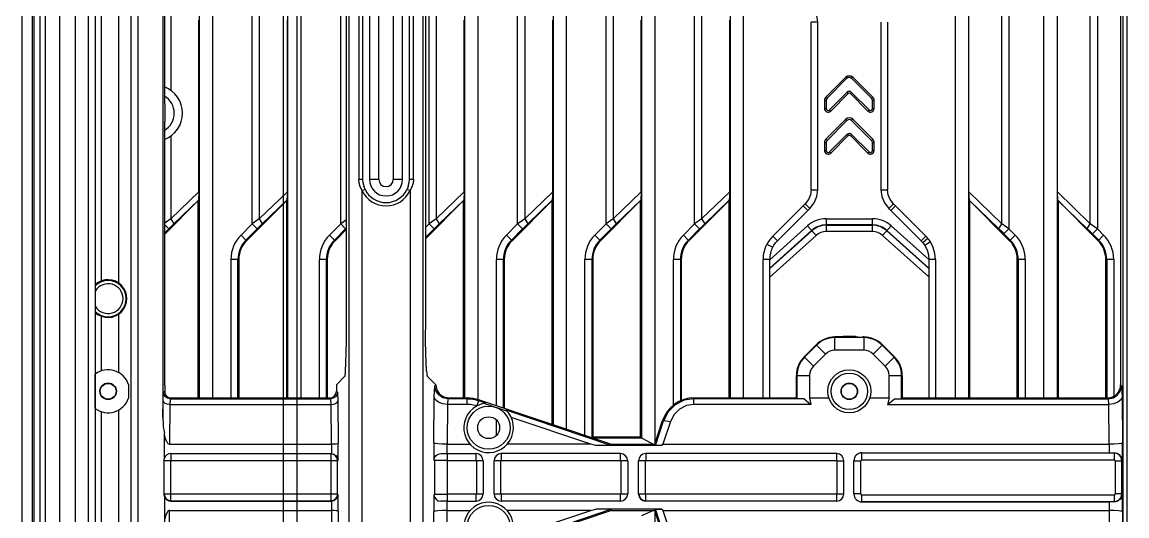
# Model space of a CAD drawing. Header units: millimetres. Extents: x -3132 to 28633, y 682 to 5849.
# Drawn here: x 24060.9 to 24227.8, y 2579.9 to 2654.5 of the extents above; entities that cross this region are included whole.
import ezdxf

# ---------------------------------------------------------------- set-up
doc = ezdxf.new("R2010")
doc.units = ezdxf.units.MM

# ---------------------------------------------------------------- blocks, each defined once
blk = doc.blocks.new('rtjg')
at = {"linetype": 'Continuous'}
for p, q in [((18239.39, 1763.81), (18239.39, 2763.81)), ((18739.39, 1763.81), (18739.39, 2763.81)), ((18380.42, 2275.81), (18380.42, 2508.9)), ((18382.42, 2507.99), (18382.42, 2275.81)), ((18393.79, 2275.81), (18393.79, 2508.9)), ((18395.79, 2507.99), (18395.79, 2275.81)), ((18242.08, 2500.91), (18242.08, 2026.71)), ((18240.91, 2500.5), (18240.91, 2027.12)), ((18241.2, 2027.12), (18241.2, 2500.5)), ((18245.08, 2030.64), (18245.08, 2496.98)), ((18247.41, 2495.64), (18247.41, 2031.98)), ((18249.41, 2033.21), (18249.41, 2494.41)), ((18348.36, 2487.27), (18348.36, 2275.81)), ((18346.37, 2485.28), (18346.37, 2275.81)), ((18334.99, 2473.9), (18334.99, 2268.81)), ((18333, 2471.91), (18333, 2269.79)), ((18321.62, 2460.53), (18321.62, 2271.1)), ((18319.63, 2458.54), (18319.63, 2271.77)), ((18308.25, 2447.16), (18308.25, 2275.56)), ((18306.26, 2445.17), (18306.26, 2275.81)), ((18300.02, 2096.5), (18300.02, 2431.12)), ((18288.76, 2423.89), (18288.76, 2103.73)), ((18281.51, 2420.42), (18281.51, 2275.81)), ((18279.52, 2418.43), (18279.52, 2275.81)), ((18405.39, 2418.77), (18405.39, 2277.8)), ((18405.72, 2418.77), (18405.72, 2108.85)), ((18406.34, 2418.77), (18406.34, 2108.85)), ((18288.43, 2286.08), (18288.43, 2416.54)), ((18300.35, 2416.54), (18300.35, 2286.08)), ((18250.41, 2405.97), (18250.41, 2121.65)), ((18251.41, 2293.48), (18251.41, 2405.97)), ((18268.14, 2407.05), (18268.14, 2275.81)), ((18266.15, 2405.06), (18266.15, 2275.81)), ((18290.27, 2398.81), (18290.27, 2308.81)), ((18290.89, 2308.81), (18290.89, 2398.81)), ((18291.89, 2398.81), (18291.89, 2308.81)), ((18293.3, 2308.81), (18293.3, 2398.81)), ((18295.47, 2398.81), (18295.47, 2308.81)), ((18296.89, 2308.81), (18296.89, 2398.81)), ((18297.89, 2398.81), (18297.89, 2308.81)), ((18298.51, 2308.81), (18298.51, 2398.81)), ((18256.89, 2396.04), (18256.89, 2131.58)), ((18253.95, 2395.32), (18253.95, 2293.19)), ((18255.89, 2132.3), (18255.89, 2395.32)), ((18260.68, 2394.42), (18260.68, 2272.9)), ((18260.89, 2394.42), (18260.89, 2320.22)), ((18274.16, 2302.08), (18274.16, 2337.75)), ((18287.53, 2302.08), (18287.53, 2337.75)), ((18300.9, 2302.08), (18300.9, 2337.75)), ((18314.27, 2302.08), (18314.27, 2337.75)), ((18327.64, 2302.08), (18327.64, 2337.75)), ((18341.01, 2302.08), (18341.01, 2337.75)), ((18387.43, 2302.12), (18387.43, 2337.71)), ((18388.5, 2338.49), (18388.5, 2301.34)), ((18400.8, 2302.12), (18400.8, 2337.71)), ((18401.87, 2338.49), (18401.87, 2301.34)), ((18261.86, 2336.98), (18261.86, 2322.27)), ((18275.23, 2336.98), (18275.23, 2302.85)), ((18301.97, 2336.98), (18301.97, 2302.85)), ((18315.34, 2336.98), (18315.34, 2302.85)), ((18328.71, 2336.98), (18328.71, 2302.85)), ((18342.08, 2336.98), (18342.08, 2302.85)), ((18266.1, 2306.95), (18266.1, 2332.88)), ((18279.47, 2306.95), (18279.47, 2332.88)), ((18306.21, 2306.95), (18306.21, 2332.88)), ((18319.58, 2306.95), (18319.58, 2332.88)), ((18332.95, 2306.95), (18332.95, 2332.88)), ((18346.32, 2306.95), (18346.32, 2332.88)), ((18358.61, 2307.26), (18358.61, 2332.57)), ((18359.61, 2332.57), (18358.61, 2332.57)), ((18359.61, 2307.26), (18359.61, 2332.57)), ((18369.16, 2332.57), (18369.16, 2307.26)), ((18370.16, 2332.57), (18370.16, 2307.26)), ((18382.47, 2306.91), (18382.47, 2332.92)), ((18395.84, 2306.91), (18395.84, 2332.92)), ((18363.86, 2324.25), (18360.86, 2321.25)), ((18361.04, 2321.08), (18364.04, 2324.08)), ((18364.04, 2324.08), (18363.86, 2324.25)), ((18364.92, 2324.25), (18364.74, 2324.08)), ((18364.74, 2324.08), (18367.74, 2321.08)), ((18367.92, 2321.25), (18364.92, 2324.25)), ((18360.64, 2320.72), (18360.64, 2319.53)), ((18360.89, 2320.72), (18360.64, 2320.72)), ((18360.86, 2321.25), (18361.04, 2321.08)), ((18360.89, 2320.72), (18360.89, 2319.53)), ((18364.04, 2321.96), (18361.4, 2319.32)), ((18361.58, 2319.14), (18364.21, 2321.78)), ((18364.21, 2321.78), (18364.04, 2321.96)), ((18364.74, 2321.96), (18364.57, 2321.78)), ((18364.57, 2321.78), (18367.2, 2319.14)), ((18367.38, 2319.32), (18364.74, 2321.96)), ((18367.74, 2321.08), (18367.92, 2321.25)), ((18367.89, 2319.53), (18367.89, 2320.72)), ((18368.14, 2320.72), (18367.89, 2320.72)), ((18368.14, 2319.53), (18368.14, 2320.72)), ((18260.89, 2320.22), (18260.96, 2320.11)), ((18260.96, 2320.11), (18260.96, 2317.51)), ((18360.64, 2319.53), (18360.89, 2319.53)), ((18361.4, 2319.32), (18361.58, 2319.14)), ((18367.2, 2319.14), (18367.38, 2319.32)), ((18367.89, 2319.53), (18368.14, 2319.53)), ((18260.89, 2317.4), (18260.96, 2317.51)), ((18260.89, 2317.4), (18260.89, 2278.83)), ((18363.86, 2317.89), (18360.86, 2314.89)), ((18361.04, 2314.71), (18364.04, 2317.71)), ((18364.04, 2317.71), (18363.86, 2317.89)), ((18364.92, 2317.89), (18364.74, 2317.71)), ((18364.74, 2317.71), (18367.74, 2314.71)), ((18367.92, 2314.89), (18364.92, 2317.89)), ((18364.04, 2315.59), (18361.4, 2312.96)), ((18364.21, 2315.42), (18364.04, 2315.59)), ((18364.74, 2315.59), (18364.57, 2315.42)), ((18367.38, 2312.96), (18364.74, 2315.59)), ((18261.86, 2315.35), (18261.86, 2302.85)), ((18360.64, 2314.36), (18360.64, 2313.17)), ((18360.89, 2314.36), (18360.64, 2314.36)), ((18360.86, 2314.89), (18361.04, 2314.71)), ((18360.89, 2314.36), (18360.89, 2313.17)), ((18361.58, 2312.78), (18364.21, 2315.42)), ((18364.57, 2315.42), (18367.2, 2312.78)), ((18367.74, 2314.71), (18367.92, 2314.89)), ((18367.89, 2313.17), (18367.89, 2314.36)), ((18368.14, 2314.36), (18367.89, 2314.36)), ((18368.14, 2313.17), (18368.14, 2314.36)), ((18360.64, 2313.17), (18360.89, 2313.17)), ((18361.4, 2312.96), (18361.58, 2312.78)), ((18367.2, 2312.78), (18367.38, 2312.96)), ((18367.89, 2313.17), (18368.14, 2313.17)), ((18290.32, 2308.24), (18290.27, 2308.81)), ((18290.89, 2308.81), (18290.27, 2308.81)), ((18290.49, 2307.67), (18290.32, 2308.24)), ((18290.76, 2307.13), (18290.49, 2307.67)), ((18290.76, 2307.13), (18291.21, 2307.34)), ((18290.93, 2308.29), (18290.89, 2308.81)), ((18291.21, 2307.34), (18291.05, 2307.75)), ((18293.3, 2308.81), (18291.89, 2308.81)), ((18296.89, 2308.81), (18295.47, 2308.81)), ((18297.72, 2307.74), (18297.57, 2307.34)), ((18297.57, 2307.34), (18298.02, 2307.13)), ((18297.89, 2308.81), (18297.85, 2308.29)), ((18298.51, 2308.81), (18297.89, 2308.81)), ((18298.29, 2307.67), (18298.02, 2307.13)), ((18298.46, 2308.23), (18298.29, 2307.67)), ((18298.51, 2308.81), (18298.46, 2308.23)), ((18358.61, 2307.26), (18359.61, 2307.26)), ((18369.16, 2307.26), (18370.16, 2307.26)), ((18260.89, 2300.5), (18266, 2305.61)), ((18266.1, 2306.95), (18261.86, 2302.85)), ((18262.32, 2302.11), (18266.03, 2305.69)), ((18266.03, 2305.69), (18266, 2305.61)), ((18266, 2275.81), (18266, 2305.61)), ((18266.1, 2306.95), (18266.03, 2305.69)), ((18273.31, 2299.55), (18279.37, 2305.61)), ((18279.47, 2306.95), (18275.23, 2302.85)), ((18275.69, 2302.11), (18279.4, 2305.69)), ((18279.4, 2305.69), (18279.37, 2305.61)), ((18279.37, 2275.81), (18279.37, 2305.61)), ((18279.47, 2306.95), (18279.4, 2305.69)), ((18290.76, 2220.49), (18290.76, 2307.13)), ((18298.02, 2307.13), (18298.02, 2220.49)), ((18300.35, 2299.85), (18306.11, 2305.61)), ((18306.21, 2306.95), (18301.97, 2302.85)), ((18302.43, 2302.11), (18306.14, 2305.69)), ((18306.14, 2305.69), (18306.11, 2305.61)), ((18306.11, 2275.81), (18306.11, 2305.61)), ((18306.21, 2306.95), (18306.14, 2305.69)), ((18313.42, 2299.55), (18319.48, 2305.61)), ((18319.58, 2306.95), (18315.34, 2302.85)), ((18315.8, 2302.11), (18319.51, 2305.69)), ((18319.51, 2305.69), (18319.48, 2305.61)), ((18319.48, 2271.82), (18319.48, 2305.61)), ((18319.58, 2306.95), (18319.51, 2305.69)), ((18326.79, 2299.55), (18332.85, 2305.61)), ((18332.95, 2306.95), (18328.71, 2302.85)), ((18329.17, 2302.11), (18332.88, 2305.69)), ((18332.85, 2269.94), (18332.85, 2305.61)), ((18332.95, 2306.95), (18332.88, 2305.69)), ((18340.16, 2299.55), (18346.22, 2305.61)), ((18346.32, 2306.95), (18342.08, 2302.85)), ((18342.54, 2302.11), (18346.25, 2305.69)), ((18346.25, 2305.69), (18346.22, 2305.61)), ((18346.22, 2275.81), (18346.22, 2305.61)), ((18346.32, 2306.95), (18346.25, 2305.69)), ((18382.54, 2305.64), (18382.47, 2306.91)), ((18387.43, 2302.12), (18382.47, 2306.91)), ((18382.54, 2305.65), (18386.97, 2301.37)), ((18382.54, 2305.63), (18382.56, 2305.63)), ((18382.56, 2305.63), (18382.56, 2275.81)), ((18382.56, 2305.62), (18388.61, 2299.55)), ((18395.91, 2305.64), (18395.84, 2306.91)), ((18400.8, 2302.12), (18395.84, 2306.91)), ((18395.91, 2305.65), (18400.34, 2301.37)), ((18395.91, 2305.63), (18395.93, 2305.63)), ((18395.93, 2305.63), (18395.93, 2275.81)), ((18395.93, 2305.62), (18401.98, 2299.55)), ((18357.42, 2304.83), (18352.82, 2300.25)), ((18353.53, 2299.54), (18358.12, 2304.12)), ((18358.12, 2304.12), (18357.42, 2304.83)), ((18357.72, 2305.13), (18358.43, 2304.43)), ((18371.06, 2305.13), (18370.35, 2304.42)), ((18371.39, 2304.8), (18370.68, 2304.09)), ((18370.68, 2304.09), (18375.23, 2299.54)), ((18375.93, 2300.26), (18371.39, 2304.8)), ((18261.86, 2302.85), (18262.32, 2302.11)), ((18275.23, 2302.85), (18275.69, 2302.11)), ((18301.97, 2302.85), (18302.43, 2302.11)), ((18315.34, 2302.85), (18315.8, 2302.11)), ((18328.71, 2302.85), (18329.17, 2302.11)), ((18342.08, 2302.85), (18342.54, 2302.11)), ((18360.89, 2302.88), (18360.89, 2300.94)), ((18360.89, 2302.88), (18367.9, 2302.88)), ((18367.9, 2300.94), (18367.9, 2302.88)), ((18261.54, 2301.34), (18260.89, 2301.99)), ((18260.89, 2300.69), (18261.54, 2301.34)), ((18274.16, 2302.08), (18272.47, 2300.39)), ((18273.22, 2299.65), (18274.91, 2301.34)), ((18274.91, 2301.34), (18274.16, 2302.08)), ((18287.53, 2302.08), (18285.84, 2300.39)), ((18286.59, 2299.65), (18288.28, 2301.34)), ((18286.68, 2299.55), (18288.43, 2301.29)), ((18288.28, 2301.34), (18287.53, 2302.08)), ((18288.28, 2301.34), (18288.43, 2301.48)), ((18300.9, 2302.08), (18300.35, 2301.53)), ((18300.35, 2300.04), (18301.65, 2301.34)), ((18301.65, 2301.34), (18300.9, 2302.08)), ((18314.27, 2302.08), (18312.58, 2300.39)), ((18313.33, 2299.65), (18315.02, 2301.34)), ((18315.02, 2301.34), (18314.27, 2302.08)), ((18327.64, 2302.08), (18325.95, 2300.39)), ((18328.39, 2301.34), (18326.7, 2299.65)), ((18328.39, 2301.34), (18327.64, 2302.08)), ((18341.01, 2302.08), (18339.32, 2300.39)), ((18341.76, 2301.34), (18340.07, 2299.65)), ((18341.76, 2301.34), (18341.01, 2302.08)), ((18358.07, 2301.8), (18352.36, 2296.68)), ((18358.7, 2301.09), (18352.36, 2295.4)), ((18352.36, 2295.34), (18358.73, 2301.06)), ((18359.37, 2300.35), (18358.07, 2301.8)), ((18367.9, 2301.93), (18360.89, 2301.93)), ((18360.89, 2301.89), (18367.9, 2301.89)), ((18367.9, 2300.94), (18360.89, 2300.94)), ((18370.71, 2301.8), (18369.42, 2300.36)), ((18370.05, 2301.06), (18376.42, 2295.36)), ((18376.42, 2295.42), (18370.08, 2301.1)), ((18376.42, 2296.71), (18370.71, 2301.8)), ((18386.97, 2301.37), (18387.43, 2302.12)), ((18388.5, 2301.34), (18387.76, 2300.6)), ((18387.76, 2300.6), (18388.71, 2299.65)), ((18389.45, 2300.39), (18388.5, 2301.34)), ((18400.34, 2301.37), (18400.8, 2302.12)), ((18401.87, 2301.34), (18401.13, 2300.6)), ((18401.13, 2300.6), (18402.08, 2299.65)), ((18402.82, 2300.39), (18401.87, 2301.34)), ((18272.47, 2300.39), (18273.31, 2299.55)), ((18285.84, 2300.39), (18286.68, 2299.55)), ((18312.58, 2300.39), (18313.42, 2299.55)), ((18325.95, 2300.39), (18326.79, 2299.55)), ((18339.32, 2300.39), (18340.16, 2299.55)), ((18351.91, 2299.02), (18352.81, 2298.56)), ((18352.36, 2294.07), (18359.37, 2300.35)), ((18352.82, 2300.25), (18353.53, 2299.54)), ((18369.42, 2300.36), (18376.42, 2294.09)), ((18375.93, 2300.26), (18375.23, 2299.54)), ((18376.27, 2299.89), (18375.5, 2299.25)), ((18376.67, 2299.36), (18375.82, 2298.83)), ((18388.61, 2299.55), (18389.45, 2300.39)), ((18401.98, 2299.55), (18402.82, 2300.39)), ((18270.96, 2275.81), (18270.96, 2296.73)), ((18272.14, 2296.73), (18270.96, 2296.73)), ((18272.01, 2275.81), (18272.01, 2296.73)), ((18272.14, 2296.73), (18272.14, 2275.81)), ((18284.33, 2275.81), (18284.33, 2296.73)), ((18285.51, 2296.73), (18284.33, 2296.73)), ((18285.38, 2275.81), (18285.38, 2296.73)), ((18285.51, 2296.73), (18285.51, 2275.81)), ((18311.07, 2274.63), (18311.07, 2296.73)), ((18312.25, 2296.73), (18311.07, 2296.73)), ((18312.12, 2274.28), (18312.12, 2296.73)), ((18312.25, 2296.73), (18312.25, 2274.24)), ((18324.44, 2270.16), (18324.44, 2296.73)), ((18325.62, 2296.73), (18324.44, 2296.73)), ((18325.49, 2296.73), (18325.49, 2269.81)), ((18325.62, 2296.73), (18325.62, 2269.94)), ((18337.81, 2274.68), (18337.81, 2296.73)), ((18338.99, 2296.73), (18337.81, 2296.73)), ((18338.86, 2296.73), (18338.86, 2275.3)), ((18338.99, 2296.73), (18338.99, 2275.37)), ((18351.36, 2275.81), (18351.36, 2296.73)), ((18352.36, 2296.73), (18351.36, 2296.73)), ((18352.36, 2275.81), (18352.36, 2296.73)), ((18377.42, 2296.72), (18376.42, 2296.71)), ((18376.42, 2296.71), (18376.42, 2275.81)), ((18377.42, 2296.72), (18377.42, 2275.81)), ((18389.78, 2275.81), (18389.78, 2296.73)), ((18390.97, 2296.73), (18389.78, 2296.73)), ((18389.92, 2296.73), (18389.92, 2275.81)), ((18390.97, 2296.73), (18390.97, 2275.81)), ((18403.15, 2275.81), (18403.15, 2296.73)), ((18404.34, 2296.73), (18403.15, 2296.73)), ((18403.29, 2296.73), (18403.29, 2275.81)), ((18404.34, 2296.73), (18404.34, 2276.08)), ((18250.45, 2292.9), (18250.45, 2288.72)), ((18251.41, 2279.91), (18251.41, 2288.13)), ((18253.95, 2288.43), (18253.95, 2279.66)), ((18362.2, 2283.01), (18362.2, 2285.01)), ((18362.37, 2285.01), (18362.2, 2285.01)), ((18366.58, 2284.92), (18362.2, 2284.92)), ((18363.36, 2285.04), (18363.45, 2285.08)), ((18365.32, 2285.08), (18363.45, 2285.08)), ((18365.42, 2285.04), (18365.32, 2285.08)), ((18366.58, 2285.01), (18366.41, 2285.01)), ((18366.58, 2285.01), (18366.58, 2283.01)), ((18357.56, 2282.03), (18359.37, 2283.84)), ((18359.43, 2283.77), (18357.62, 2281.97)), ((18360.78, 2282.42), (18358.97, 2280.62)), ((18359.37, 2283.84), (18360.78, 2282.42)), ((18366.58, 2283.01), (18362.2, 2283.01)), ((18368, 2282.42), (18369.41, 2283.84)), ((18369.8, 2280.62), (18368, 2282.42)), ((18371.15, 2281.97), (18369.35, 2283.77)), ((18369.41, 2283.84), (18371.22, 2282.03)), ((18358.97, 2280.62), (18357.56, 2282.03)), ((18371.22, 2282.03), (18369.8, 2280.62)), ((18250.45, 2274.2), (18250.45, 2279.42)), ((18288.18, 2279.1), (18286.89, 2277.81)), ((18301.89, 2277.8), (18300.6, 2279.1)), ((18356.39, 2275.81), (18356.39, 2279.2)), ((18356.39, 2279.2), (18358.39, 2279.2)), ((18356.48, 2279.2), (18356.48, 2275.72)), ((18358.39, 2279.2), (18358.39, 2275.81)), ((18370.39, 2275.81), (18370.39, 2279.2)), ((18370.39, 2279.2), (18372.39, 2279.2)), ((18372.3, 2275.72), (18372.3, 2279.2)), ((18372.39, 2279.2), (18372.39, 2275.81)), ((18255.47, 2277.84), (18255.47, 2275.78)), ((18260.96, 2277.74), (18260.92, 2277.84)), ((18260.96, 2277.74), (18260.96, 2276.46)), ((18286.89, 2277.81), (18286.89, 2276.8)), ((18301.67, 2275.94), (18301.74, 2277.65)), ((18301.74, 2277.65), (18301.89, 2277.8)), ((18405.39, 2277.8), (18405.54, 2277.65)), ((18405.54, 2277.65), (18405.61, 2275.94)), ((18260.75, 2276.67), (18260.89, 2276.8)), ((18261.74, 2275.68), (18261.7, 2274.83)), ((18261.88, 2275.81), (18261.76, 2275.68)), ((18261.76, 2275.68), (18286.02, 2275.68)), ((18261.88, 2275.81), (18285.89, 2275.81)), ((18286.02, 2275.68), (18285.89, 2275.81)), ((18286.08, 2274.83), (18286.04, 2275.68)), ((18286.89, 2276.8), (18287.03, 2276.67)), ((18287.03, 2276.67), (18287.08, 2275.38)), ((18301.61, 2269.02), (18301.67, 2275.94)), ((18303.71, 2275.68), (18303.67, 2274.83)), ((18306.57, 2275.68), (18303.71, 2275.68)), ((18303.88, 2275.81), (18303.75, 2275.68)), ((18303.88, 2275.81), (18306.57, 2275.81)), ((18306.57, 2275.81), (18306.57, 2274.83)), ((18340.92, 2274.83), (18340.92, 2275.81)), ((18340.92, 2275.81), (18356.39, 2275.81)), ((18357.55, 2275.68), (18340.92, 2275.68)), ((18356.39, 2275.81), (18356.48, 2275.72)), ((18357.55, 2275.68), (18358.6, 2274.83)), ((18358.39, 2275.81), (18358.6, 2274.83)), ((18358.39, 2275.81), (18361.3, 2275.81)), ((18367.48, 2275.81), (18370.39, 2275.81)), ((18370.39, 2275.81), (18370.18, 2274.83)), ((18370.18, 2274.83), (18371.23, 2275.68)), ((18371.23, 2275.68), (18403.53, 2275.68)), ((18372.39, 2275.81), (18372.3, 2275.72)), ((18372.39, 2275.81), (18403.4, 2275.81)), ((18403.53, 2275.68), (18403.4, 2275.81)), ((18403.6, 2274.83), (18403.57, 2275.68)), ((18405.61, 2275.94), (18405.67, 2269.02)), ((18253.95, 2273.96), (18253.95, 2253.66)), ((18260.68, 2272.9), (18260.69, 2275.38)), ((18261.69, 2274.83), (18261.64, 2268.81)), ((18261.7, 2274.83), (18286.08, 2274.83)), ((18286.13, 2268.81), (18286.09, 2274.83)), ((18287.08, 2275.38), (18287.13, 2268.91)), ((18303.65, 2274.83), (18303.61, 2268.81)), ((18306.57, 2274.83), (18303.65, 2274.83)), ((18308.09, 2274.6), (18308.42, 2275.38)), ((18309.45, 2275.03), (18308.42, 2275.38)), ((18308.43, 2275.38), (18308.47, 2275.5)), ((18308.47, 2275.5), (18328.47, 2268.81)), ((18310.08, 2274.7), (18310.47, 2274.57)), ((18310.47, 2274.57), (18311.6, 2274.19)), ((18311.6, 2274.19), (18311.95, 2274.07)), ((18311.95, 2274.07), (18312.23, 2273.98)), ((18312.23, 2273.98), (18312.35, 2273.94)), ((18312.49, 2274.01), (18328.44, 2268.63)), ((18358.6, 2274.83), (18340.92, 2274.83)), ((18370.18, 2274.83), (18403.6, 2274.83)), ((18403.67, 2268.81), (18403.63, 2274.83)), ((18251.41, 2253.91), (18251.41, 2273.71)), ((18311.07, 2270.19), (18311.07, 2272.43)), ((18325.34, 2268.81), (18313.31, 2272.83)), ((18334.98, 2268.81), (18336.18, 2272.4)), ((18335.1, 2268.63), (18336.32, 2272.35)), ((18336.18, 2272.4), (18336.32, 2272.35)), ((18337.35, 2272.26), (18336.19, 2268.81)), ((18336.33, 2272.38), (18337.35, 2272.26)), ((18260.89, 2266.71), (18260.89, 2270.52)), ((18287.13, 2266.42), (18287.13, 2268.91)), ((18301.61, 2269.02), (18301.61, 2266.46)), ((18325.62, 2269.94), (18325.49, 2269.81)), ((18325.62, 2269.94), (18332.85, 2269.94)), ((18332.85, 2269.94), (18332.99, 2269.8)), ((18332.99, 2269.79), (18333.65, 2269.43)), ((18405.67, 2266.31), (18405.67, 2269.02)), ((18261.64, 2268.81), (18286.13, 2268.81)), ((18261.89, 2267.39), (18286.14, 2267.39)), ((18261.89, 2267.34), (18261.89, 2266.35)), ((18286.06, 2267.34), (18286.06, 2260.28)), ((18286.14, 2268.81), (18286.14, 2267.39)), ((18302.67, 2267.39), (18302.69, 2267.38)), ((18303.6, 2267.39), (18303.6, 2268.81)), ((18303.6, 2267.39), (18307.99, 2267.39)), ((18303.61, 2268.81), (18307.09, 2268.81)), ((18303.68, 2260.28), (18303.68, 2267.34)), ((18307.99, 2266.35), (18307.99, 2267.34)), ((18329.82, 2267.39), (18311.79, 2267.39)), ((18311.79, 2267.34), (18311.79, 2266.35)), ((18325.34, 2268.81), (18312.68, 2268.81)), ((18326.11, 2268.6), (18325.34, 2268.81)), ((18328.44, 2268.63), (18326.11, 2268.6)), ((18336.08, 2268.6), (18326.11, 2268.6)), ((18328.47, 2268.81), (18328.44, 2268.63)), ((18328.47, 2268.81), (18334.98, 2268.81)), ((18329.82, 2266.35), (18329.82, 2267.34)), ((18362.49, 2267.39), (18333.62, 2267.39)), ((18333.62, 2267.34), (18333.62, 2266.35)), ((18334.98, 2268.81), (18335.1, 2268.63)), ((18336.08, 2268.6), (18335.1, 2268.63)), ((18336.08, 2268.6), (18336.19, 2268.81)), ((18336.19, 2268.81), (18403.67, 2268.81)), ((18362.49, 2266.35), (18362.49, 2267.39)), ((18366.29, 2267.52), (18403.68, 2267.52)), ((18366.29, 2266.48), (18366.29, 2267.48)), ((18404.39, 2267.48), (18366.29, 2267.48)), ((18403.68, 2268.81), (18403.68, 2267.52)), ((18404.39, 2267.48), (18404.39, 2266.48)), ((18260.81, 2266.31), (18260.81, 2261.31)), ((18261.85, 2266.31), (18260.86, 2266.31)), ((18261.85, 2261.27), (18261.85, 2266.35)), ((18261.85, 2266.35), (18287.05, 2266.35)), ((18287.13, 2266.42), (18287.05, 2266.35)), ((18287.05, 2261.27), (18287.05, 2266.35)), ((18301.69, 2266.38), (18301.61, 2266.46)), ((18301.69, 2266.38), (18301.69, 2261.24)), ((18303.68, 2266.35), (18308.03, 2266.35)), ((18308.03, 2266.35), (18308.03, 2261.27)), ((18309.02, 2266.31), (18308.03, 2266.31)), ((18309.07, 2266.31), (18309.07, 2261.31)), ((18310.71, 2261.31), (18310.71, 2266.31)), ((18311.75, 2266.31), (18310.76, 2266.31)), ((18311.75, 2261.27), (18311.75, 2266.35)), ((18311.75, 2266.35), (18329.86, 2266.35)), ((18329.86, 2266.35), (18329.86, 2261.27)), ((18330.86, 2266.31), (18329.86, 2266.31)), ((18330.9, 2266.31), (18330.9, 2261.31)), ((18332.55, 2261.31), (18332.55, 2266.31)), ((18333.58, 2266.31), (18332.59, 2266.31)), ((18333.58, 2261.27), (18333.58, 2266.35)), ((18333.58, 2266.35), (18362.53, 2266.35)), ((18362.53, 2266.35), (18362.53, 2261.27)), ((18362.53, 2266.31), (18363.57, 2266.31)), ((18363.57, 2261.31), (18363.57, 2266.31)), ((18365.08, 2261.31), (18365.08, 2266.31)), ((18365.12, 2266.31), (18366.12, 2266.31)), ((18366.12, 2261.31), (18366.12, 2266.31)), ((18366.29, 2266.48), (18404.39, 2266.48)), ((18404.56, 2266.31), (18404.56, 2261.31)), ((18404.56, 2266.31), (18405.67, 2266.31)), ((18405.56, 2261.31), (18405.56, 2266.31)), ((18260.86, 2261.31), (18261.85, 2261.31)), ((18260.89, 2260.91), (18260.89, 2257.1)), ((18287.05, 2261.27), (18261.85, 2261.27)), ((18261.89, 2260.23), (18261.89, 2261.27)), ((18287.13, 2261.19), (18287.05, 2261.27)), ((18287.13, 2258.7), (18287.13, 2261.19)), ((18301.69, 2261.24), (18301.61, 2261.16)), ((18301.61, 2261.16), (18301.61, 2258.6)), ((18308.03, 2261.27), (18303.68, 2261.27)), ((18307.99, 2260.28), (18307.99, 2261.27)), ((18308.03, 2261.31), (18309.02, 2261.31)), ((18310.71, 2261.31), (18311.75, 2261.31)), ((18329.86, 2261.27), (18311.75, 2261.27)), ((18311.79, 2261.27), (18311.79, 2260.28)), ((18329.82, 2260.28), (18329.82, 2261.27)), ((18329.86, 2261.31), (18330.86, 2261.31)), ((18332.55, 2261.31), (18333.58, 2261.31)), ((18362.53, 2261.27), (18333.58, 2261.27)), ((18333.62, 2260.23), (18333.62, 2261.27)), ((18362.49, 2260.28), (18362.49, 2261.27)), ((18362.53, 2261.31), (18363.52, 2261.31)), ((18366.12, 2261.31), (18365.12, 2261.31)), ((18366.29, 2260.14), (18366.29, 2261.14)), ((18404.39, 2261.14), (18366.29, 2261.14)), ((18404.39, 2261.14), (18404.39, 2260.14)), ((18405.67, 2261.31), (18404.56, 2261.31)), ((18405.67, 2258.6), (18405.67, 2261.31)), ((18261.69, 2252.79), (18261.64, 2258.81)), ((18261.64, 2258.81), (18286.14, 2258.81)), ((18261.89, 2260.28), (18286.06, 2260.28)), ((18261.89, 2260.23), (18286.1, 2260.23)), ((18286.13, 2258.81), (18286.09, 2252.79)), ((18286.14, 2260.23), (18286.14, 2258.81)), ((18302.67, 2260.22), (18302.69, 2260.24)), ((18303.6, 2258.81), (18303.6, 2260.23)), ((18303.6, 2260.23), (18307.99, 2260.23)), ((18303.6, 2258.81), (18307.09, 2258.81)), ((18303.65, 2252.79), (18303.61, 2258.81)), ((18328.47, 2258.81), (18308.47, 2252.12)), ((18329.82, 2260.23), (18311.79, 2260.23)), ((18328.44, 2258.99), (18312.49, 2253.61)), ((18325.34, 2258.81), (18312.68, 2258.81)), ((18313.31, 2254.78), (18325.34, 2258.81)), ((18325.34, 2258.81), (18326.11, 2259.02)), ((18336.08, 2259.02), (18326.11, 2259.02)), ((18328.47, 2258.81), (18328.44, 2258.99)), ((18328.47, 2258.81), (18334.98, 2258.81)), ((18334.8, 2258.81), (18332.99, 2257.99)), ((18362.49, 2260.23), (18333.62, 2260.23)), ((18334.98, 2258.81), (18335.1, 2258.99)), ((18336.18, 2255.22), (18334.98, 2258.81)), ((18334.99, 2258.81), (18334.99, 2053.72)), ((18335.1, 2258.99), (18336.08, 2259.02)), ((18336.32, 2255.27), (18335.1, 2258.99)), ((18336.08, 2259.02), (18336.19, 2258.81)), ((18336.19, 2258.81), (18337.35, 2255.36)), ((18336.19, 2258.81), (18403.68, 2258.81)), ((18366.29, 2260.14), (18404.39, 2260.14)), ((18366.29, 2260.1), (18403.68, 2260.1)), ((18403.67, 2258.81), (18403.63, 2252.79)), ((18403.68, 2260.1), (18403.68, 2258.81)), ((18287.13, 2258.7), (18287.08, 2252.23)), ((18301.67, 2251.68), (18301.61, 2258.6)), ((18405.67, 2258.6), (18405.61, 2251.68))]:
    blk.add_line(p, q, dxfattribs=at)
for points in [[(18359.61, 2332.57), (18359.48, 2333.59), (18359.08, 2334.56), (18358.42, 2335.41)], [(18358.61, 2307.26), (18358.51, 2306.5), (18358.21, 2305.78), (18357.72, 2305.13)], [(18358.43, 2304.43), (18359.08, 2305.28), (18359.48, 2306.24), (18359.61, 2307.26)], [(18369.16, 2307.26), (18369.3, 2306.24), (18369.7, 2305.27), (18370.35, 2304.42)], [(18371.06, 2305.13), (18370.56, 2305.77), (18370.26, 2306.5), (18370.16, 2307.26)], [(18261.86, 2302.85), (18261.51, 2302.6), (18261.15, 2302.35), (18260.89, 2302.15)], [(18275.23, 2302.85), (18274.88, 2302.6), (18274.52, 2302.35), (18274.16, 2302.08)], [(18288.43, 2302.73), (18288.25, 2302.6), (18287.89, 2302.35), (18287.53, 2302.08)], [(18301.97, 2302.85), (18301.62, 2302.6), (18301.26, 2302.35), (18300.9, 2302.08)], [(18315.34, 2302.85), (18314.99, 2302.6), (18314.63, 2302.35), (18314.27, 2302.08)], [(18328.71, 2302.85), (18328.36, 2302.6), (18328, 2302.35), (18327.64, 2302.08)], [(18342.08, 2302.85), (18341.73, 2302.6), (18341.37, 2302.35), (18341.01, 2302.08)], [(18261.54, 2301.34), (18261.81, 2301.6), (18262.07, 2301.86), (18262.32, 2302.11)], [(18274.91, 2301.34), (18275.18, 2301.6), (18275.44, 2301.86), (18275.69, 2302.11)], [(18301.65, 2301.34), (18301.92, 2301.6), (18302.18, 2301.86), (18302.43, 2302.11)], [(18315.02, 2301.34), (18315.29, 2301.6), (18315.55, 2301.86), (18315.8, 2302.11)], [(18328.39, 2301.34), (18328.66, 2301.6), (18328.92, 2301.86), (18329.17, 2302.11)], [(18341.76, 2301.34), (18342.03, 2301.6), (18342.29, 2301.86), (18342.54, 2302.11)], [(18386.97, 2301.37), (18387.23, 2301.12), (18387.49, 2300.87), (18387.76, 2300.6)], [(18388.5, 2301.34), (18388.14, 2301.61), (18387.78, 2301.87), (18387.43, 2302.12)], [(18400.34, 2301.37), (18400.6, 2301.12), (18400.86, 2300.87), (18401.13, 2300.6)], [(18401.87, 2301.34), (18401.51, 2301.61), (18401.15, 2301.87), (18400.8, 2302.12)], [(18352.82, 2300.25), (18352.46, 2299.85), (18352.16, 2299.44), (18351.91, 2299.01)], [(18352.81, 2298.56), (18353, 2298.9), (18353.24, 2299.22), (18353.53, 2299.54)], [(18375.23, 2299.54), (18375.32, 2299.45), (18375.41, 2299.35), (18375.5, 2299.25)], [(18375.5, 2299.25), (18375.62, 2299.11), (18375.72, 2298.97), (18375.82, 2298.83)], [(18376.27, 2299.89), (18376.15, 2300.02), (18376.04, 2300.14), (18375.93, 2300.26)], [(18376.67, 2299.36), (18376.54, 2299.54), (18376.41, 2299.72), (18376.27, 2299.89)], [(18377.42, 2296.7), (18377.33, 2297.64), (18377.08, 2298.53), (18376.67, 2299.36)], [(18375.82, 2298.83), (18376.16, 2298.15), (18376.35, 2297.44), (18376.42, 2296.71)], [(18288.26, 2279.85), (18288.33, 2281.1), (18288.38, 2282.62), (18288.42, 2284.36), (18288.43, 2286.08)], [(18300.52, 2279.85), (18300.45, 2281.1), (18300.39, 2282.63), (18300.36, 2284.37), (18300.35, 2286.08)], [(18363.36, 2285.04), (18363.19, 2285.02), (18362.83, 2285.01), (18362.37, 2285.01)], [(18303.71, 2275.68), (18302.97, 2275.84), (18302.34, 2276.26), (18301.91, 2276.89), (18301.74, 2277.65)], [(18301.89, 2277.81), (18302.04, 2277.03), (18302.47, 2276.39), (18303.11, 2275.96), (18303.88, 2275.81)], [(18403.53, 2275.68), (18404.31, 2275.84), (18404.94, 2276.26), (18405.37, 2276.89), (18405.54, 2277.65)], [(18261.74, 2275.68), (18261.38, 2275.75), (18261.06, 2275.96), (18260.83, 2276.28), (18260.75, 2276.67)], [(18287.03, 2276.67), (18286.95, 2276.29), (18286.73, 2275.97), (18286.41, 2275.76), (18286.04, 2275.68)], [(18303.65, 2274.83), (18302.92, 2274.92), (18302.29, 2275.16), (18301.84, 2275.51), (18301.67, 2275.94)], [(18306.57, 2275.68), (18307.2, 2275.65), (18307.82, 2275.55), (18308.43, 2275.38)], [(18340.92, 2275.68), (18339.44, 2275.45), (18338.09, 2274.77), (18337.02, 2273.71), (18336.32, 2272.35)], [(18405.61, 2275.94), (18405.44, 2275.51), (18404.99, 2275.16), (18404.35, 2274.92), (18403.63, 2274.83)], [(18261.69, 2274.83), (18261.32, 2274.88), (18261.01, 2274.99), (18260.79, 2275.17), (18260.69, 2275.38)], [(18286.08, 2274.83), (18286.43, 2274.87), (18286.76, 2274.99), (18286.99, 2275.17), (18287.08, 2275.38)], [(18308.07, 2274.59), (18307.58, 2274.72), (18307.08, 2274.8), (18306.57, 2274.83)], [(18309.23, 2275), (18309.23, 2275), (18309.27, 2274.98), (18309.33, 2274.96), (18309.41, 2274.93), (18309.51, 2274.89)], [(18309.51, 2274.89), (18309.63, 2274.85), (18309.77, 2274.8), (18310.08, 2274.7)], [(18312.35, 2273.94), (18312.45, 2273.91), (18312.53, 2273.89), (18312.59, 2273.87), (18312.63, 2273.86), (18312.64, 2273.86)], [(18340.92, 2274.83), (18339.77, 2274.65), (18338.73, 2274.13), (18337.9, 2273.31), (18337.35, 2272.26)], [(18261.64, 2268.81), (18261.56, 2268.82), (18261.48, 2268.87), (18261.41, 2268.94), (18261.35, 2269.02), (18261.29, 2269.13), (18261.23, 2269.25), (18261.17, 2269.38), (18261.12, 2269.53), (18261.07, 2269.69), (18261.02, 2269.87), (18260.98, 2270.07), (18260.93, 2270.28), (18260.89, 2270.52)], [(18287.13, 2268.91), (18287.04, 2268.88), (18286.83, 2268.84), (18286.51, 2268.82), (18286.14, 2268.81)], [(18303.6, 2268.81), (18302.86, 2268.83), (18302.22, 2268.87), (18301.79, 2268.94), (18301.61, 2269.02)], [(18325.52, 2269.8), (18327.9, 2269.79), (18330.45, 2269.79), (18332.99, 2269.79)], [(18333.65, 2269.43), (18334.31, 2269.08), (18334.82, 2268.81)], [(18405.67, 2269.02), (18405.49, 2268.94), (18405.06, 2268.87), (18404.42, 2268.83), (18403.68, 2268.81)], [(18287.05, 2266.35), (18286.98, 2266.73), (18286.76, 2267.05), (18286.44, 2267.27), (18286.06, 2267.34)], [(18286.14, 2267.38), (18286.48, 2267.31), (18286.81, 2267.11), (18287.04, 2266.8), (18287.13, 2266.42)], [(18301.61, 2266.46), (18301.71, 2266.82), (18301.94, 2267.12), (18302.27, 2267.32), (18302.67, 2267.39)], [(18405.67, 2266.31), (18405.55, 2266.78), (18405.28, 2267.17), (18404.87, 2267.43), (18404.39, 2267.52)], [(18303.68, 2266.35), (18302.93, 2266.35), (18302.3, 2266.36), (18301.86, 2266.37), (18301.69, 2266.38)], [(18286.06, 2260.28), (18286.44, 2260.35), (18286.76, 2260.57), (18286.98, 2260.89), (18287.05, 2261.27)], [(18286.1, 2260.23), (18286.48, 2260.31), (18286.81, 2260.51), (18287.04, 2260.81), (18287.13, 2261.19)], [(18301.61, 2261.16), (18301.71, 2260.8), (18301.94, 2260.5), (18302.27, 2260.29), (18302.67, 2260.22)], [(18301.69, 2261.24), (18301.86, 2261.25), (18302.3, 2261.26), (18302.93, 2261.27), (18303.68, 2261.27)], [(18405.67, 2261.31), (18405.55, 2260.84), (18405.28, 2260.45), (18404.87, 2260.19), (18404.39, 2260.1)], [(18261.64, 2258.81), (18261.56, 2258.79), (18261.48, 2258.75), (18261.41, 2258.68), (18261.35, 2258.59), (18261.29, 2258.49), (18261.23, 2258.37), (18261.17, 2258.24), (18261.12, 2258.09), (18261.07, 2257.93), (18261.02, 2257.75), (18260.98, 2257.55), (18260.93, 2257.33), (18260.89, 2257.1)], [(18287.13, 2258.7), (18287.04, 2258.74), (18286.83, 2258.78), (18286.51, 2258.8), (18286.13, 2258.81)], [(18303.61, 2258.81), (18302.86, 2258.79), (18302.22, 2258.75), (18301.79, 2258.68), (18301.61, 2258.6)], [(18405.67, 2258.6), (18405.49, 2258.68), (18405.06, 2258.75), (18404.42, 2258.79), (18403.67, 2258.81)]]:
    blk.add_lwpolyline(points, dxfattribs=at)
for centre, radius in [((18364.39, 2276.81), 3.25), ((18364.39, 2276.81), 2.75), ((18252.39, 2276.81), 1.25), ((18252.39, 2276.81), 1.2), ((18364.39, 2276.81), 1.25), ((18364.39, 2276.81), 1.2), ((18309.89, 2271.31), 3.25), ((18309.89, 2271.31), 1.65), ((18309.89, 2256.31), 3.25)]:
    blk.add_circle(centre, radius, dxfattribs=at)
for centre, radius, start, end in [((18364.39, 2323.72), 0.75, 45, 135), ((18364.39, 2323.72), 0.5, 45, 135), ((18259.39, 2318.81), 4.25, 290.811, 69.189), ((18259.39, 2318.81), 3, 299.714, 59.8218), ((18361.39, 2320.72), 0.75, 135, 180), ((18361.39, 2320.72), 0.5, 135, 180), ((18364.39, 2321.6), 0.5, 45, 135), ((18364.39, 2321.6), 0.25, 45, 135), ((18367.39, 2320.72), 0.5, 0, 45), ((18367.39, 2320.72), 0.75, 0, 45), ((18361.19, 2319.53), 0.55, 180, 315), ((18361.19, 2319.53), 0.3, 180, 315), ((18367.59, 2319.53), 0.55, 225.0001, 0), ((18367.59, 2319.53), 0.3, 225.0001, 0), ((18364.39, 2317.36), 0.75, 45, 135), ((18364.39, 2317.36), 0.5, 45, 135), ((18364.39, 2315.24), 0.5, 45, 135), ((18361.39, 2314.36), 0.75, 135, 180), ((18361.39, 2314.36), 0.5, 135, 180), ((18364.39, 2315.24), 0.25, 45, 135), ((18367.39, 2314.36), 0.5, 0, 45), ((18367.39, 2314.36), 0.75, 0, 45), ((18361.19, 2313.17), 0.55, 180, 315), ((18361.19, 2313.17), 0.3, 180, 315), ((18367.59, 2313.17), 0.55, 225.0001, 0), ((18367.59, 2313.17), 0.3, 225.0001, 0), ((18294.39, 2308.81), 3.5, 188.5024, 197.695), ((18294.39, 2308.81), 3.5, 204.7657, 335.2343), ((18294.39, 2308.81), 2.5, 180, 0), ((18294.39, 2308.81), 1.09, 180, 0), ((18294.39, 2308.81), 3.5, 342.1825, 351.465), ((18294.39, 2308.81), 4, 204.7657, 335.2343), ((18413.69, 2248.41), 79.68, 134.6173, 134.9253), ((18413.69, 2248.41), 78.68, 134.6114, 134.9253), ((18314.87, 2248.29), 78.92, 44.9993, 45.3339), ((18314.87, 2248.29), 79.92, 44.9993, 45.3289), ((18360.89, 2298.66), 4.22, 90, 131.8997), ((18367.9, 2298.66), 4.22, 48.1871, 90), ((18360.89, 2298.66), 3.27, 90, 131.8997), ((18360.89, 2298.66), 3.23, 90, 131.8997), ((18360.89, 2298.66), 2.28, 90, 131.8997), ((18367.9, 2298.66), 3.27, 48.1871, 90), ((18367.9, 2298.66), 3.23, 48.1871, 90), ((18367.9, 2298.66), 2.28, 48.1871, 90), ((18276.14, 2296.73), 5.19, 135, 180), ((18276.14, 2296.73), 4.13, 135, 180), ((18276.14, 2296.73), 4, 135, 180), ((18289.51, 2296.73), 5.19, 135, 180), ((18289.51, 2296.73), 4.13, 135, 180), ((18289.51, 2296.73), 4, 135, 180), ((18316.25, 2296.73), 5.19, 135, 180), ((18316.25, 2296.73), 4.13, 135, 180), ((18316.25, 2296.73), 4, 135, 180), ((18329.62, 2296.73), 5.19, 135, 180), ((18329.62, 2296.73), 4.13, 135, 180), ((18329.62, 2296.73), 4, 135, 180), ((18342.99, 2296.73), 5.19, 135, 180), ((18342.99, 2296.73), 4.13, 135, 180), ((18342.99, 2296.73), 4, 135, 180), ((18356.36, 2296.73), 5, 152.7532, 180), ((18385.78, 2296.73), 4, 0, 45), ((18385.78, 2296.73), 4.13, 0, 45), ((18385.78, 2296.73), 5.19, 0, 45), ((18399.15, 2296.73), 4, 0, 45), ((18399.15, 2296.73), 4.13, 0, 45), ((18399.15, 2296.73), 5.19, 0, 45), ((18356.36, 2296.73), 4, 152.6526, 180), ((18252.39, 2290.81), 2.85, 227.2148, 132.7852), ((18252.39, 2290.81), 2.75, 225.0376, 134.9624), ((18252.39, 2290.81), 2.25, 211.7634, 148.2366), ((18362.2, 2281.01), 4, 90, 135), ((18362.2, 2281.01), 3.91, 90, 135), ((18366.58, 2281.01), 4, 45, 90), ((18366.58, 2281.01), 3.91, 45, 90), ((18362.2, 2281.01), 2, 90, 135), ((18366.58, 2281.01), 2, 45, 90), ((18360.39, 2279.2), 4, 135, 180), ((18360.39, 2279.2), 3.91, 135, 180), ((18360.39, 2279.2), 2, 135, 180), ((18368.39, 2279.2), 2, 0, 45), ((18368.39, 2279.2), 3.91, 0, 45), ((18368.39, 2279.2), 4, 0, 45), ((18252.39, 2276.81), 3.25, 18.4262, 126.5591), ((18252.39, 2276.81), 3.25, 233.4409, 341.5738), ((18306.57, 2269.81), 6, 71.5, 90), ((18340.92, 2270.81), 5, 90, 161.5), ((18309.89, 2271.31), 3.75, 100.1569, 45.9893), ((18261.89, 2266.31), 1.08, 90, 158.2262), ((18307.99, 2266.31), 1.08, 0, 90), ((18311.79, 2266.31), 1.08, 90, 180), ((18329.82, 2266.31), 1.08, 0, 90), ((18333.62, 2266.31), 1.08, 90, 180), ((18362.49, 2266.31), 1.08, 0, 90), ((18366.29, 2266.31), 1.21, 90, 180), ((18404.39, 2266.31), 1.17, 0, 90), ((18366.29, 2266.31), 0.171, 90, 180), ((18404.39, 2266.31), 0.171, 0, 90), ((18261.89, 2261.31), 1.03, 180, 270), ((18261.89, 2261.31), 1.08, 201.7738, 270), ((18307.99, 2261.31), 1.08, 270, 0), ((18311.79, 2261.31), 1.08, 180, 270), ((18329.82, 2261.31), 1.08, 270, 0), ((18333.62, 2261.31), 1.08, 180, 270), ((18333.62, 2261.31), 1.03, 180, 270), ((18362.49, 2261.31), 1.08, 270, 0), ((18366.29, 2261.31), 1.21, 180, 270), ((18366.29, 2261.31), 0.171, 180, 270), ((18404.39, 2261.31), 1.17, 270, 0), ((18404.39, 2261.31), 0.171, 270, 0), ((18309.89, 2256.31), 3.75, 314.0107, 259.8431)]:
    blk.add_arc(centre, radius, start, end, dxfattribs=at)
for centre, major_axis, ratio, start_param, end_param in [((18366.41, 2285.04), (0.996, 0), 0.034921, -3.054326, -1.570796), ((18288.18, 2287.59), (0.01, 8.49), 0.024678, -3.11689, -2.718464), ((18300.6, 2287.59), (-0.01, 8.49), 0.024678, -3.564722, -3.166295), ((18260.92, 2278.83), (0, 0.996), 0.034921, -4.712389, -3.228859), ((18403.4, 2277.8), (1.41, -1.41), 0.998783, -0.784789, 0.784789), ((18261.89, 2276.81), (-0.705, -0.705), 0.998783, 5.498396, 7.067974), ((18285.89, 2276.81), (-0.705, 0.705), 0.998783, 2.356803, 3.926382), ((18261.69, 2275.43), (0.49, 5.38), 0.165033, -4.208188, -3.547648), ((18303.6, 2267.46), (1.99, 0), 0.034921, -2.060192, -1.570796), ((18403.68, 2267.59), (1.99, 0), 0.034921, -1.570796, -1.204452), ((18261.87, 2266.31), (1.06, 0), 0.999848, 2.755038, 3.141593), ((18261.87, 2261.31), (1.06, 0), 0.999848, -3.141593, -2.755038), ((18303.6, 2260.16), (1.99, 0), 0.034921, 1.570796, 2.060192), ((18403.68, 2260.03), (1.99, 0), 0.034921, 1.204452, 1.570796)]:
    blk.add_ellipse(centre, major_axis=major_axis, ratio=ratio, start_param=start_param, end_param=end_param, dxfattribs=at)
blk = doc.blocks.new('*U107')
blk.add_blockref('rtjg', (-18489.39, -2267.31))
blk = doc.blocks.new('*U108')
at = {"color": 0, "linetype": 'ByBlock', "lineweight": -2, "transparency": 16777216}
for p in [(500, 0), (1000, 0)]:
    blk.add_blockref('*U107', p, dxfattribs=at)
blk = doc.blocks.new('hfnv')
at = {"color": 114, "linetype": 'Continuous', "true_color": 0x139b48}
for p, q in [((20292.48, 7504.59), (20292.48, 6507.59)), ((20294.48, 7504.59), (20294.48, 6507.59)), ((20330.48, 6507.59), (20330.48, 7504.59)), ((20332.48, 7504.59), (20332.48, 6507.59))]:
    blk.add_line(p, q, dxfattribs=at)
blk = doc.blocks.new('*U116')
blk.add_blockref('hfnv', (-20547.98, -7013.09))
blk = doc.blocks.new('*U117')
at = {"color": 0, "linetype": 'ByBlock', "lineweight": -2, "transparency": 16777216}
blk.add_blockref('*U116', (1000, 0), dxfattribs=at)

msp = doc.modelspace()

# ---------------------------------------------------------------- block references
for name, p in [('*U117', (23317.901, 2592.128)), ('*U108', (23310.901, 2589.228))]:
    msp.add_blockref(name, p)

doc.saveas('drawing.dxf')
